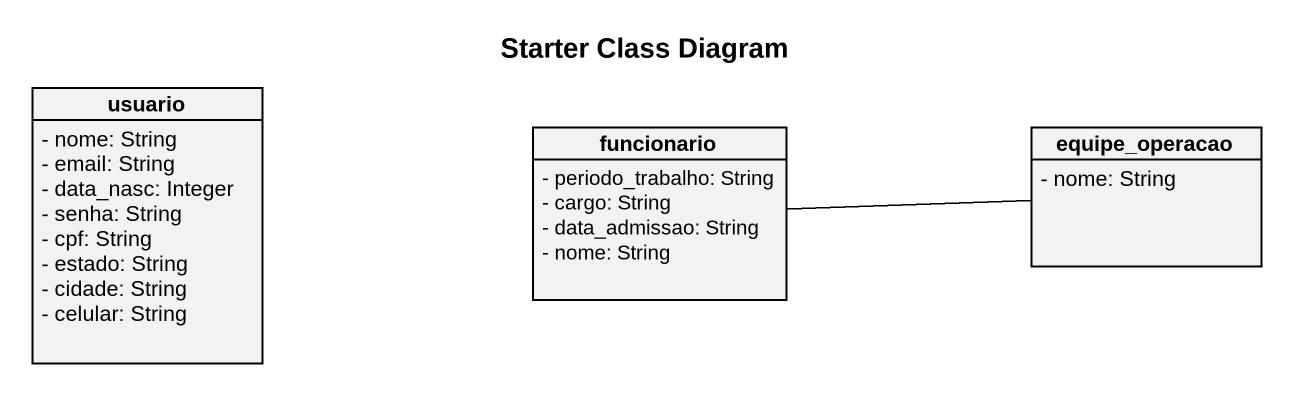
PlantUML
@startuml
title Starter Class Diagram
hide circle
hide empty members
skinparam classAttributeIconSize 0
class usuario {
  - nome: String
  - email: String
  - data_nasc: Integer
  - senha: String
  - cpf: String
  - estado: String
  - cidade: String
  - celular: String
}
class funcionario {
  - periodo_trabalho: String
  - cargo: String
  - data_admissao: String
  - nome: String
}
class equipe_operacao {
  - nome: String
}
equipe_operacao -left- funcionario
@enduml
